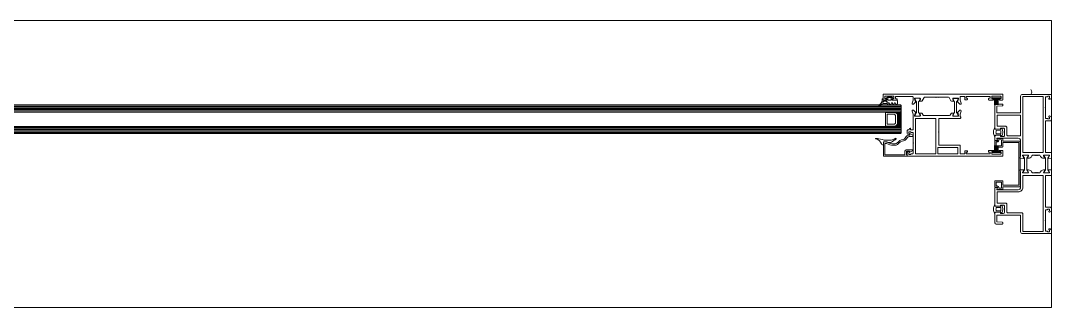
# Model space of a CAD drawing. Header units: centimetres. Extents: x 118932 to 154602, y -32682 to -23521.
# Drawn here: x 134488.2 to 134574.4, y -28093.6 to -28069.6 of the extents above; entities that cross this region are included whole.
import ezdxf

# ---------------------------------------------------------------- set-up
doc = ezdxf.new("R2010")
doc.units = ezdxf.units.CM
doc.header["$LTSCALE"] = 50
doc.header["$MEASUREMENT"] = 0
doc.layers.add('GEN_02_TF_Pencere', color=7, linetype='Continuous', lineweight=9, true_color=0x6093ac)
doc.layers.add('GEN_05_ML_Mermer', color=7, linetype='Continuous', lineweight=9, true_color=0x9d8692)
doc.layers.add('revizyon notlar', color=1, linetype='Continuous', lineweight=30)

# ---------------------------------------------------------------- blocks, each defined once
blk = doc.blocks.new('dkk')
at = {"layer": 'GEN_02_TF_Pencere', "extrusion": (0, 0, -1)}
for p, q in [((-14.105, -6.84), (-14.105, -6.859)), ((-14.085, -6.569), (-14.085, -6.63)), ((-14.055, -6.656), (-13.755, -6.657)), ((-13.819, -6.752), (-14.005, -6.752)), ((-13.818, -6.478), (-13.654, -6.375)), ((-13.755, -6.542), (-13.795, -6.542)), ((-13.755, -6.657), (-13.755, -6.542)), ((-13.72, -6.859), (-13.72, -6.84)), ((-13.72, -6.859), (-13.72, -6.859)), ((-13.638, -6.894), (-13.677, -6.988)), ((-13.675, -6.472), (-13.675, -6.63)), ((-13.666, -6.649), (-13.666, -6.649)), ((-13.654, -6.375), (-13.404, -6.375)), ((-13.415, -6.445), (-13.645, -6.445)), ((-13.645, -6.657), (-13.415, -6.657)), ((-13.505, -7.031), (-13.583, -6.891)), ((-13.404, -6.375), (-13.241, -6.479)), ((-13.385, -6.631), (-13.385, -6.472)), ((-13.241, -7.031), (-13.319, -6.891)), ((-13.265, -6.543), (-13.305, -6.542)), ((-13.305, -6.542), (-13.305, -6.657)), ((-13.305, -6.657), (-12.91, -6.657)), ((-12.88, -6.684), (-12.88, -6.935)), ((-14.447, -7.159), (-14.269, -6.943)), ((-14.184, -6.999), (-14.395, -7.198)), ((-13.771, -7.045), (-14.025, -7.045)), ((-14.005, -6.947), (-13.82, -6.947)), ((-13.677, -6.988), (-13.677, -6.988)), ((-13.374, -6.895), (-13.43, -7.028)), ((-13.11, -6.895), (-13.165, -7.028)), ((-12.999, -7.028), (-13.054, -6.895)), ((-12.891, -6.974), (-12.923, -7.031)), ((-14.05, -10.367), (-14.05, -10.182)), ((-14.02, -10.157), (-13.759, -10.157)), ((-13.71, -10.168), (-13.69, -10.177)), ((-13.022, -9.851), (-13.035, -9.853)), ((-14.118, -10.392), (-14.08, -10.392)), ((-14.08, -10.392), (-14.08, -10.392))]:
    blk.add_line(p, q, dxfattribs=at)
at = {"layer": 'GEN_02_TF_Pencere', "linetype": 'Continuous'}
for p, q in [((-4.744, -6.547), (-4.744, -7.057)), ((-4.724, -6.547), (-4.724, -7.057)), ((-4.704, -6.547), (-4.704, -7.057)), ((-4.684, -6.547), (-4.684, -7.057)), ((-4.664, -6.547), (-4.664, -7.057)), ((-4.644, -6.547), (-4.644, -7.057)), ((-4.624, -6.547), (-4.624, -7.057)), ((-4.604, -6.547), (-4.604, -7.057)), ((-4.584, -6.547), (-4.584, -7.057)), ((-4.564, -6.547), (-4.564, -7.057)), ((-4.544, -6.547), (-4.544, -7.057)), ((-4.524, -6.547), (-4.524, -7.057)), ((-4.504, -6.547), (-4.504, -7.057)), ((-4.484, -6.547), (-4.484, -7.057)), ((-4.464, -6.547), (-4.464, -7.057)), ((-4.444, -6.547), (-4.444, -7.057)), ((-4.744, -10.954), (-4.744, -10.444)), ((-4.724, -10.954), (-4.724, -10.444)), ((-4.704, -10.954), (-4.704, -10.444)), ((-4.684, -10.954), (-4.684, -10.444)), ((-4.664, -10.954), (-4.664, -10.444)), ((-4.644, -10.954), (-4.644, -10.444)), ((-4.624, -10.954), (-4.624, -10.444)), ((-4.604, -10.954), (-4.604, -10.444)), ((-4.584, -10.954), (-4.584, -10.444)), ((-4.564, -10.954), (-4.564, -10.444)), ((-4.544, -10.954), (-4.544, -10.444)), ((-4.524, -10.954), (-4.524, -10.444)), ((-4.504, -10.954), (-4.504, -10.444)), ((-4.484, -10.954), (-4.484, -10.444)), ((-4.464, -10.954), (-4.464, -10.444)), ((-4.444, -10.954), (-4.444, -10.444))]:
    blk.add_line(p, q, dxfattribs=at)
at = {"layer": 'GEN_02_TF_Pencere'}
for p, q in [((-155.25, -7.151), (-12.57, -7.151)), ((-155.25, -7.251), (-12.57, -7.251)), ((-155.25, -7.351), (-12.57, -7.351)), ((-155.25, -7.451), (-12.57, -7.451)), ((-155.25, -7.551), (-12.57, -7.551)), ((-155.2, -7.051), (-12.62, -7.051)), ((-154.875, -7.651), (-12.57, -7.651)), ((-13.02, -7.681), (-13.87, -7.681)), ((-13.87, -7.681), (-13.87, -8.821)), ((-12.87, -7.831), (-13.02, -7.681)), ((-12.795, -7.801), (-12.945, -7.651)), ((-12.945, -7.651), (-12.57, -7.651)), ((-12.93, -7.666), (-12.93, -7.651)), ((-12.89, -7.706), (-12.89, -7.651)), ((-12.85, -7.746), (-12.85, -7.651)), ((-12.81, -7.786), (-12.81, -7.651)), ((-12.77, -8.851), (-12.77, -7.651)), ((-12.73, -8.851), (-12.73, -7.651)), ((-12.69, -8.851), (-12.69, -7.651)), ((-12.65, -8.851), (-12.65, -7.651)), ((-12.57, -7.101), (-12.62, -7.051)), ((-12.62, -7.651), (-12.57, -7.601)), ((-12.61, -8.851), (-12.61, -7.651)), ((-12.57, -7.601), (-12.57, -7.101)), ((-12.57, -7.651), (-12.57, -8.851)), ((-12.57, -8.851), (-12.57, -7.651)), ((-13.12, -7.831), (-13.72, -7.831)), ((-13.72, -7.831), (-13.72, -8.671)), ((-13.02, -7.931), (-13.12, -7.831)), ((-13.12, -8.671), (-13.02, -8.571)), ((-13.02, -8.571), (-13.02, -7.931)), ((-12.87, -8.671), (-12.87, -7.831)), ((-12.795, -8.701), (-12.795, -7.801)), ((-155.25, -8.951), (-12.57, -8.951)), ((-155.25, -9.051), (-12.57, -9.051)), ((-155.25, -9.151), (-12.57, -9.151)), ((-155.25, -9.251), (-12.57, -9.251)), ((-155.25, -9.351), (-12.57, -9.351)), ((-155.2, -9.451), (-12.62, -9.451)), ((-154.875, -8.851), (-12.57, -8.851)), ((-13.87, -8.821), (-13.02, -8.821)), ((-13.72, -8.671), (-13.12, -8.671)), ((-13.02, -8.821), (-12.87, -8.671)), ((-12.945, -8.851), (-12.795, -8.701)), ((-12.57, -8.851), (-12.945, -8.851)), ((-12.93, -8.851), (-12.93, -8.836)), ((-12.89, -8.851), (-12.89, -8.796)), ((-12.85, -8.851), (-12.85, -8.756)), ((-12.81, -8.851), (-12.81, -8.716)), ((-12.57, -8.901), (-12.62, -8.851)), ((-12.62, -9.451), (-12.57, -9.401)), ((-12.57, -8.851), (-12.57, -8.851)), ((-12.57, -9.401), (-12.57, -8.901))]:
    blk.add_line(p, q, dxfattribs=at)
for points in [[(-4.1, -6.149), (-14.04, -6.149, 0.414214), (-14.07, -6.179), (-14.07, -6.619, 0.414214), (-14.04, -6.649), (-13.84, -6.649, 0.414214), (-13.77, -6.579, 0.414214), (-13.8, -6.549), (-13.88, -6.549, -0.414214), (-13.93, -6.499), (-13.93, -6.379, -0.414214), (-13.88, -6.329), (-13.21, -6.329, -0.414214), (-13.16, -6.379), (-13.16, -6.499, -0.414214), (-13.21, -6.549), (-13.29, -6.549, 0.414214), (-13.32, -6.579, 0.414214), (-13.25, -6.649), (-12.94, -6.649, 0.414214), (-12.89, -6.599), (-12.89, -6.579, 0.414214), (-12.92, -6.549), (-12.99, -6.549, -0.414214), (-13.02, -6.519), (-13.02, -6.349), (-11.6, -6.349, -0.414214), (-11.57, -6.379), (-11.57, -6.65), (-11.64, -6.911, 0.700075), (-11.532, -6.986), (-11.514, -6.973), (-11.343, -6.801, 0.617785), (-11.359, -6.74, -0.283333), (-11.382, -6.719), (-11.433, -6.534), (-11.433, -6.516, -0.673162), (-11.381, -6.495, 0.202354), (-11.36, -6.504), (-10.973, -6.504, -0.415901), (-10.943, -6.534), (-10.943, -6.556, -0.137872), (-10.947, -6.572), (-11.04, -6.724, 0.585714), (-11.023, -6.754), (-10.88, -6.754, 0.30109), (-10.795, -6.707), (-10.636, -6.447, -0.261413), (-10.551, -6.399), (-9.727, -6.399), (-9.705, -6.437), (-9.683, -6.399), (-9.625, -6.399, 1), (-9.565, -6.399), (-9.485, -6.399, 1), (-9.425, -6.399), (-8.639, -6.399, -0.261413), (-8.554, -6.447), (-8.395, -6.707, 0.261381), (-8.31, -6.754), (-8.167, -6.754, 0.585524), (-8.15, -6.724), (-8.243, -6.572, -0.137707), (-8.248, -6.556), (-8.248, -6.534, -0.414214), (-8.218, -6.504), (-7.831, -6.504, 0.202488), (-7.809, -6.495, -0.673126), (-7.758, -6.516), (-7.758, -6.534), (-7.809, -6.719, -0.283536), (-7.831, -6.74, 0.617796), (-7.847, -6.801), (-7.676, -6.973), (-7.658, -6.986, 0.700399), (-7.55, -6.911), (-7.62, -6.65), (-7.62, -6.379, -0.414214), (-7.59, -6.349), (-7.27, -6.349, -0.414214), (-7.24, -6.379), (-7.24, -6.589, 0.414214), (-7.21, -6.619), (-7.05, -6.619, 0.414214), (-7.02, -6.589), (-7.02, -6.529, 0.414214), (-7.05, -6.499), (-7.12, -6.499), (-7.12, -6.349), (-5.12, -6.349), (-5.12, -6.499), (-5.22, -6.499, 0.414214), (-5.25, -6.529), (-5.25, -6.599, 0.414214), (-5.2, -6.649), (-4.89, -6.649, 0.414214), (-4.82, -6.579, 0.414214), (-4.85, -6.549), (-4.93, -6.549, -0.414214), (-4.98, -6.499), (-4.98, -6.379, -0.414214), (-4.93, -6.329), (-4.26, -6.329, -0.414214), (-4.21, -6.379), (-4.21, -6.499, -0.414214), (-4.26, -6.549), (-4.34, -6.549, 0.414214), (-4.37, -6.579, 0.414214), (-4.3, -6.649), (-4.1, -6.649, 0.414214), (-4.07, -6.619), (-4.07, -6.179, 0.414214), (-4.1, -6.149)], [(-11.102, -7.667), (-11.102, -6.819, -0.131653), (-11.086, -6.759), (-10.982, -6.579), (-10.982, -6.543, 0.414213), (-11.022, -6.503), (-11.362, -6.503, 0.414214), (-11.402, -6.543), (-11.402, -6.579), (-11.298, -6.759, -0.131652), (-11.282, -6.819), (-11.282, -7.667, -0.131652), (-11.298, -7.727), (-11.402, -7.907), (-11.402, -7.943, 0.414214), (-11.362, -7.983), (-11.022, -7.983, 0.414213), (-10.982, -7.943), (-10.982, -7.907), (-11.086, -7.727, -0.131652), (-11.102, -7.667)], [(-8.106, -7.668), (-8.106, -6.821, 0.131653), (-8.122, -6.761), (-8.226, -6.581), (-8.226, -6.545, -0.414213), (-8.186, -6.505), (-7.846, -6.505, -0.414214), (-7.806, -6.545), (-7.806, -6.581), (-7.91, -6.761, 0.131652), (-7.926, -6.821), (-7.926, -7.668, 0.131652), (-7.91, -7.728), (-7.806, -7.908), (-7.806, -7.945, -0.414214), (-7.846, -7.985), (-8.186, -7.985, -0.414213), (-8.226, -7.945), (-8.226, -7.908), (-8.122, -7.728, 0.131652), (-8.106, -7.668)], [(-0.5, -8.381), (-0.5, -11.012, 0.414214), (-0.47, -11.042), (-0.03, -11.042, -0.414214), (0, -11.072), (0, -11.35), (0, -11.509), (-0.238, -11.53, -0.957329), (-0.243, -11.49, 0.267761), (-0.228, -11.477), (-0.17, -11.318, 0.843081), (-0.18, -11.26), (-0.631, -11.26, 0.577366), (-0.657, -11.305), (-0.567, -11.462, 0.182697), (-0.556, -11.471, -0.849744), (-0.562, -11.51), (-0.654, -11.51, -0.267944), (-0.914, -11.36), (-0.943, -11.31, 0.267966), (-1.03, -11.26), (-1.115, -11.26, -1), (-1.175, -11.26), (-1.255, -11.26, -1), (-1.315, -11.26), (-1.373, -11.26), (-1.395, -11.298), (-1.417, -11.26), (-1.54, -11.26, 0.267964), (-1.627, -11.31), (-1.656, -11.36, -0.267944), (-1.916, -11.51), (-2.008, -11.51, -0.849637), (-2.014, -11.471, 0.182928), (-2.003, -11.462), (-1.913, -11.305, 0.577366), (-1.939, -11.26), (-2.39, -11.26, 0.843087), (-2.4, -11.318), (-2.342, -11.477, 0.268123), (-2.327, -11.49, -0.957545), (-2.332, -11.53), (-2.632, -11.504, -0.493156), (-2.649, -11.477), (-2.618, -11.393, -0.312805), (-2.6, -11.38, 0.41134), (-2.57, -11.35), (-2.57, -10.047, 0.414214), (-2.77, -9.847), (-4.541, -9.847, 0.414214), (-4.571, -9.877), (-4.521, -10.017, -0.414214), (-4.551, -10.047), (-4.691, -10.047, -0.414214), (-4.721, -10.017), (-4.721, -9.666, -0.399096), (-4.674, -9.616), (-4.3, -9.597, -0.429495), (-4.268, -9.627), (-4.268, -9.647, 0.414214), (-4.218, -9.697), (-4.02, -9.697, 0.414214), (-3.92, -9.597), (-3.92, -9.097, 0.414214), (-4.02, -8.997), (-4.218, -8.997, 0.414214), (-4.268, -9.047), (-4.268, -9.067, -0.429487), (-4.3, -9.097), (-4.674, -9.077, -0.399104), (-4.721, -9.027), (-4.721, -7.081, -0.414214), (-4.621, -6.981), (-4.1, -6.981, -0.414214), (-4.07, -7.011), (-4.07, -7.101, -0.400696), (-4.099, -7.131), (-4.532, -7.151, 0.400696), (-4.561, -7.181), (-4.561, -7.691, 0.414214), (-4.531, -7.721), (-2.6, -7.721, 0.414214), (-2.57, -7.691), (-2.57, -6.331, -0.414214), (-2.42, -6.181), (-0.03, -6.181, -0.414214), (0, -6.211), (0, -6.431, -0.414214), (-0.15, -6.581), (-0.18, -6.581, -0.414214), (-0.2, -6.561), (-0.2, -6.51, -0.36604), (-0.175, -6.48, 0.365984), (-0.15, -6.451), (-0.15, -6.361, 0.414214), (-0.18, -6.331), (-0.29, -6.331, 0.367429), (-0.32, -6.356, -0.364526), (-0.349, -6.381), (-0.47, -6.381, 0.414214), (-0.5, -6.411), (-0.5, -7.251), (-0.53, -7.281), (-0.5, -7.311), (-0.5, -8.151, 0.414214), (-0.47, -8.181), (-0.349, -8.181, -0.364526), (-0.32, -8.206, 0.367429), (-0.29, -8.231), (-0.18, -8.231, 0.414214), (-0.15, -8.201), (-0.15, -8.111, 0.365984), (-0.175, -8.081, -0.36604), (-0.2, -8.052), (-0.2, -8.001, -0.414214), (-0.18, -7.981), (-0.15, -7.981, -0.414214), (0, -8.131), (0, -8.301, -0.414214), (-0.08, -8.381), (-0.5, -8.381)], [(-12.04, -11.353), (-4.1, -11.357, 0.198912), (-4.079, -11.348, 0.198912), (-4.07, -11.327), (-4.07, -10.887, 0.414214), (-4.1, -10.857), (-4.3, -10.857, 0.414214), (-4.37, -10.927, 0.414214), (-4.34, -10.957), (-4.26, -10.957, -0.414214), (-4.21, -11.007), (-4.21, -11.127, -0.414214), (-4.26, -11.177), (-4.93, -11.177, -0.414214), (-4.98, -11.127), (-4.98, -11.007, -0.414214), (-4.93, -10.957), (-4.85, -10.957, 0.414214), (-4.82, -10.927, 0.414214), (-4.89, -10.857), (-5.2, -10.857, 0.414214), (-5.25, -10.907), (-5.25, -10.977, 0.414214), (-5.22, -11.007), (-5.12, -11.007), (-5.12, -11.157), (-7.12, -11.155), (-7.12, -11.005), (-7.05, -11.005, 0.414214), (-7.02, -10.975), (-7.02, -10.915, 0.414214), (-7.05, -10.885), (-7.21, -10.885, 0.414214), (-7.24, -10.915), (-7.24, -11.125, -0.414214), (-7.27, -11.155), (-7.62, -11.155), (-7.62, -10.455, 0.414213), (-7.65, -10.425), (-9.42, -10.424), (-9.419, -9.344), (-9.449, -9.314), (-9.419, -9.284), (-9.418, -8.204), (-7.669, -8.205, 0.414277), (-7.569, -8.105), (-7.569, -8.07, 0.339312), (-7.584, -8.051), (-7.604, -8.045, -0.339802), (-7.618, -8.026), (-7.618, -7.839), (-7.548, -7.579, 0.700085), (-7.656, -7.503), (-7.674, -7.516), (-7.845, -7.688, 0.617948), (-7.829, -7.749, -0.283637), (-7.807, -7.77), (-7.756, -7.955), (-7.756, -7.973, -0.673161), (-7.807, -7.994, 0.202488), (-7.829, -7.985), (-8.216, -7.984, -0.414214), (-8.246, -7.954), (-8.246, -7.933, -0.137872), (-8.241, -7.917), (-8.148, -7.765, 0.585524), (-8.165, -7.734), (-8.308, -7.734, 0.261413), (-8.393, -7.782), (-8.469, -7.906, -0.261413), (-8.555, -7.954), (-9.461, -7.954), (-10.632, -7.953, -0.261413), (-10.717, -7.905), (-10.793, -7.781, 0.261413), (-10.878, -7.733), (-11.021, -7.733, 0.585524), (-11.038, -7.763), (-10.945, -7.916, -0.137872), (-10.941, -7.931), (-10.941, -7.953, -0.414214), (-10.971, -7.983), (-11.358, -7.983, 0.202488), (-11.379, -7.992, -0.673161), (-11.431, -7.971), (-11.431, -7.953), (-11.38, -7.768, -0.283637), (-11.357, -7.747, 0.617948), (-11.341, -7.686), (-11.512, -7.513), (-11.53, -7.501, 0.700085), (-11.638, -7.576), (-11.568, -7.837), (-11.569, -9.123, -0.414214), (-11.599, -9.153), (-11.739, -9.153, -0.414214), (-11.769, -9.123), (-11.769, -9.033, 0.463003), (-11.803, -9.003, 0.372825), (-11.889, -9.102), (-11.889, -9.123, -0.414214), (-11.919, -9.153), (-11.989, -9.153, 0.414214), (-12.069, -9.233), (-12.069, -9.403, 0.414214), (-11.919, -9.553), (-11.899, -9.553, 0.414214), (-11.869, -9.523), (-11.869, -9.482, 0.380812), (-11.894, -9.452, -0.365977), (-11.919, -9.423), (-11.919, -9.333, -0.414214), (-11.889, -9.303), (-11.779, -9.303, -0.365977), (-11.75, -9.328, 0.369187), (-11.72, -9.353), (-11.599, -9.353, -0.414214), (-11.569, -9.383), (-11.57, -10.223), (-11.54, -10.253), (-11.57, -10.283), (-11.57, -11.123, -0.414214), (-11.6, -11.153), (-11.721, -11.153, 0.365995), (-11.751, -11.178, -0.365977), (-11.78, -11.203), (-11.89, -11.203, -0.414214), (-11.92, -11.173), (-11.92, -11.083, -0.374045), (-11.895, -11.053, 0.366034), (-11.87, -11.024), (-11.87, -10.983, 0.414214), (-11.9, -10.953), (-11.92, -10.953, 0.414214), (-12.07, -11.103), (-12.07, -11.323, 0.414214), (-12.04, -11.353)], [(-2.57, -9.617), (-2.57, -7.931, 0.414189), (-2.6, -7.901), (-4.511, -7.901, 0.414238), (-4.541, -7.931), (-4.541, -8.817, 0.414214), (-4.511, -8.847), (-3.82, -8.847, -0.414214), (-3.72, -8.947), (-3.72, -9.547, 0.414214), (-3.62, -9.647), (-2.6, -9.647, 0.414214), (-2.57, -9.617)], [(-14.02, -11.357), (-12.1, -11.357, 0.41421), (-12.07, -11.327), (-12.07, -11.267, 0.41421), (-12.1, -11.237), (-12.12, -11.237), (-12.12, -10.937), (-11.85, -10.937), (-11.83, -10.972, 0.414213), (-11.789, -10.983), (-11.618, -10.885, 0.767327), (-11.636, -10.817), (-12.14, -10.817, 0.414213), (-12.24, -10.917), (-12.24, -11.187, -0.414213), (-12.29, -11.237), (-13.88, -11.237, -0.414213), (-13.93, -11.187), (-13.93, -10.327, -0.414213), (-13.88, -10.277), (-13.828, -10.277, -0.127549), (-13.794, -10.286, 0.13898), (-13.2, -10.426), (-13.051, -10.426, 0.215322), (-12.811, -10.318, -0.168624), (-12.354, -10.059, 0.197358), (-12.149, -9.928), (-12.041, -9.774, -0.244575), (-11.894, -9.697), (-11.615, -9.697, 0.767327), (-11.587, -9.595), (-11.785, -9.481, 0.577351), (-11.83, -9.507), (-11.83, -9.577), (-11.894, -9.577, 0.244575), (-12.14, -9.705), (-12.248, -9.859, -0.197358), (-12.376, -9.941, 0.168624), (-12.901, -10.238, -0.215322), (-13.051, -10.306), (-13.298, -10.306, -0.114883), (-13.734, -10.182, 0.126996), (-13.831, -10.157), (-14.02, -10.157, 0.414213), (-14.05, -10.187), (-14.05, -11.327, 0.414213), (-14.02, -11.357)], [(-4.721, -8.909, 0.064394), (-4.805, -9.117, 0.064394), (-4.833, -9.34, 0.129325), (-4.721, -9.771), (-4.721, -9.621, -0.399528), (-4.693, -9.591), (-4.279, -9.57, -0.414214), (-4.249, -9.6), (-4.249, -9.628, 0.414214), (-4.219, -9.658), (-4.212, -9.658, 0.295923), (-4.121, -9.599, 0.104809), (-4.065, -9.34, 0.104809), (-4.121, -9.081, 0.295923), (-4.212, -9.022), (-4.219, -9.022, 0.414214), (-4.249, -9.052), (-4.249, -9.08, -0.414214), (-4.279, -9.11), (-4.693, -9.089, -0.399528), (-4.721, -9.059), (-4.721, -8.909)], [(-4.58, -9.195), (-4.255, -9.211, -0.337036), (-4.227, -9.235, -0.054259), (-4.215, -9.34, -0.054259), (-4.227, -9.445, -0.337036), (-4.254, -9.468), (-4.58, -9.485, -0.32284), (-4.609, -9.466, -0.093955), (-4.633, -9.34, -0.093955), (-4.609, -9.214, -0.32284), (-4.58, -9.195)], [(-4.066, -9.888, 0.198912), (-4.075, -9.867, 0.198912), (-4.096, -9.858), (-4.507, -9.858, 0.518649), (-4.535, -9.898), (-4.492, -10.018, -0.518649), (-4.521, -10.058), (-4.687, -10.058, 0.414214), (-4.717, -10.088), (-4.717, -10.548, 0.414214), (-4.687, -10.578), (-4.096, -10.578, 0.414214), (-4.066, -10.548), (-4.066, -10.208), (-2.718, -10.208), (-2.718, -11.993), (-2.718, -13.778), (-4.066, -13.778), (-4.066, -13.438, 0.414214), (-4.096, -13.408), (-4.687, -13.408, 0.414214), (-4.717, -13.438), (-4.717, -13.899, 0.414214), (-4.687, -13.929), (-4.521, -13.929, -0.518649), (-4.492, -13.969), (-4.535, -14.088, 0.518649), (-4.507, -14.129), (-4.096, -14.129, 0.414214), (-4.066, -14.099), (-4.066, -13.928, -0.414214), (-4.036, -13.898), (-2.628, -13.898, 0.414214), (-2.598, -13.868), (-2.598, -11.993), (-2.598, -10.118, 0.414214), (-2.628, -10.088), (-4.036, -10.088, -0.414214), (-4.066, -10.058), (-4.066, -9.888)], [(-4.174, -9.987, -0.190395), (-4.166, -10.007), (-4.166, -10.448, -0.414214), (-4.196, -10.478), (-4.587, -10.478, -0.414214), (-4.617, -10.448), (-4.617, -10.188, -0.414214), (-4.587, -10.158), (-4.547, -10.158, 0.505029), (-4.404, -9.963), (-4.194, -9.977, -0.190395), (-4.174, -9.987)], [(-9.491, -10.632, -0.198912), (-9.47, -10.624), (-7.85, -10.625, -0.414214), (-7.82, -10.655), (-7.82, -11.125, -0.414214), (-7.85, -11.155), (-9.47, -11.154, -0.414214), (-9.5, -11.124), (-9.5, -10.654, -0.198912), (-9.491, -10.632)], [(-2.059, -12.424), (-2.059, -11.576, -0.131652), (-2.043, -11.516), (-1.939, -11.336), (-1.939, -11.3, 0.414214), (-1.979, -11.26), (-2.319, -11.26, 0.414214), (-2.359, -11.3), (-2.359, -11.336), (-2.255, -11.516, -0.131652), (-2.239, -11.576), (-2.239, -12.424, -0.131652), (-2.255, -12.484), (-2.359, -12.664), (-2.359, -12.7, 0.414214), (-2.319, -12.74), (-1.979, -12.74, 0.414214), (-1.939, -12.7), (-1.939, -12.664), (-2.043, -12.484, -0.131652), (-2.059, -12.424)], [(-0.3, -12.424), (-0.3, -11.576, -0.131652), (-0.284, -11.516), (-0.18, -11.336), (-0.18, -11.3, 0.414214), (-0.22, -11.26), (-0.56, -11.26, 0.414214), (-0.6, -11.3), (-0.6, -11.336), (-0.496, -11.516, -0.131652), (-0.48, -11.576), (-0.48, -12.424, -0.131652), (-0.496, -12.484), (-0.6, -12.664), (-0.6, -12.7, 0.414214), (-0.56, -12.74), (-0.22, -12.74, 0.414214), (-0.18, -12.7), (-0.18, -12.664), (-0.284, -12.484, -0.131652), (-0.3, -12.424)], [(-0.03, -17.823), (-2.42, -17.823, -0.414214), (-2.57, -17.673), (-2.57, -16.313, 0.414214), (-2.6, -16.283), (-4.531, -16.283, 0.414214), (-4.561, -16.313), (-4.561, -16.823, 0.400696), (-4.532, -16.853), (-4.099, -16.873, -0.400696), (-4.07, -16.903), (-4.07, -16.993, -0.414214), (-4.1, -17.023), (-4.621, -17.023, -0.414214), (-4.721, -16.923), (-4.721, -16.102, -0.399104), (-4.674, -16.052), (-4.3, -16.033, -0.429487), (-4.268, -16.063), (-4.268, -16.083, 0.414214), (-4.218, -16.133), (-4.02, -16.133, 0.414214), (-3.92, -16.033), (-3.92, -15.533, 0.414214), (-4.02, -15.433), (-4.218, -15.433, 0.414214), (-4.268, -15.483), (-4.268, -15.503, -0.429495), (-4.3, -15.533), (-4.674, -15.513, -0.399096), (-4.721, -15.463), (-4.721, -13.987, -0.414214), (-4.691, -13.957), (-4.553, -13.957, -0.518649), (-4.525, -13.998), (-4.567, -14.117, 0.518649), (-4.539, -14.157), (-2.77, -14.157, 0.414214), (-2.57, -13.957), (-2.57, -12.654, 0.41134), (-2.6, -12.624, -0.312805), (-2.618, -12.611), (-2.649, -12.527, -0.493156), (-2.632, -12.5), (-2.332, -12.474, -0.957545), (-2.327, -12.514, 0.268123), (-2.342, -12.527), (-2.4, -12.686, 0.843087), (-2.39, -12.744), (-1.939, -12.744, 0.577366), (-1.913, -12.699), (-2.003, -12.542, 0.182928), (-2.014, -12.533, -0.849637), (-2.008, -12.494), (-1.916, -12.494, -0.267944), (-1.656, -12.644), (-1.627, -12.694, 0.267964), (-1.54, -12.744), (-1.417, -12.744), (-1.395, -12.706), (-1.373, -12.744), (-1.315, -12.744, -1), (-1.255, -12.744), (-1.175, -12.744, -1), (-1.115, -12.744), (-1.03, -12.744, 0.267966), (-0.943, -12.694), (-0.914, -12.644, -0.267944), (-0.654, -12.494), (-0.562, -12.494, -0.849744), (-0.556, -12.533, 0.182697), (-0.567, -12.542), (-0.657, -12.699, 0.577366), (-0.631, -12.744), (-0.18, -12.744, 0.843081), (-0.17, -12.686), (-0.228, -12.527, 0.267761), (-0.243, -12.514, -0.957329), (-0.238, -12.474), (0, -12.495), (0, -12.654), (0, -12.932, -0.414214), (-0.03, -12.962), (-0.47, -12.962, 0.414214), (-0.5, -12.992), (-0.5, -15.623), (-0.08, -15.623, -0.414214), (0, -15.703), (0, -15.873, -0.414214), (-0.15, -16.023), (-0.18, -16.023, -0.414214), (-0.2, -16.003), (-0.2, -15.952, -0.36604), (-0.175, -15.923, 0.365984), (-0.15, -15.893), (-0.15, -15.803, 0.414214), (-0.18, -15.773), (-0.29, -15.773, 0.367429), (-0.32, -15.798, -0.364526), (-0.349, -15.823), (-0.47, -15.823, 0.414214), (-0.5, -15.853), (-0.5, -16.693), (-0.53, -16.723), (-0.5, -16.753), (-0.5, -17.593, 0.414214), (-0.47, -17.623), (-0.349, -17.623, -0.364526), (-0.32, -17.648, 0.367429), (-0.29, -17.673), (-0.18, -17.673, 0.414214), (-0.15, -17.643), (-0.15, -17.553, 0.365984), (-0.175, -17.524, -0.36604), (-0.2, -17.494), (-0.2, -17.443, -0.414214), (-0.18, -17.423), (-0.15, -17.423, -0.414214), (0, -17.573), (0, -17.793, -0.414214), (-0.03, -17.823)], [(-4.166, -13.538), (-4.166, -13.979, -0.395113), (-4.194, -14.009), (-4.404, -14.023, 0.505029), (-4.547, -13.829), (-4.587, -13.829, -0.414214), (-4.617, -13.799), (-4.617, -13.538, -0.414214), (-4.587, -13.508), (-4.196, -13.508, -0.414214), (-4.166, -13.538)], [(-2.39, -17.643), (-0.68, -17.643), (-0.68, -12.962), (-2.39, -12.962), (-2.39, -13.957, -0.414214), (-2.77, -14.337), (-4.511, -14.337, 0.414214), (-4.541, -14.367), (-4.541, -15.253, 0.414214), (-4.511, -15.283), (-3.82, -15.283, -0.414214), (-3.72, -15.383), (-3.72, -15.983, 0.414214), (-3.62, -16.083), (-2.49, -16.083, -0.414214), (-2.39, -16.183), (-2.39, -17.643)], [(-4.721, -15.345, 0.064394), (-4.805, -15.553, 0.064394), (-4.833, -15.776, 0.129325), (-4.721, -16.207), (-4.721, -16.057, -0.399528), (-4.693, -16.027), (-4.279, -16.006, -0.414214), (-4.249, -16.036), (-4.249, -16.064, 0.414214), (-4.219, -16.094), (-4.212, -16.094, 0.295923), (-4.121, -16.035, 0.104809), (-4.065, -15.776, 0.104809), (-4.121, -15.517, 0.295923), (-4.212, -15.458), (-4.219, -15.458, 0.414214), (-4.249, -15.488), (-4.249, -15.516, -0.414214), (-4.279, -15.546), (-4.693, -15.525, -0.399528), (-4.721, -15.495), (-4.721, -15.345)], [(-4.58, -15.631), (-4.255, -15.647, -0.337036), (-4.227, -15.671, -0.054259), (-4.215, -15.776, -0.054259), (-4.227, -15.881, -0.337036), (-4.254, -15.905), (-4.58, -15.921, -0.32284), (-4.609, -15.902, -0.093955), (-4.633, -15.776, -0.093955), (-4.609, -15.65, -0.32284), (-4.58, -15.631)]]:
    blk.add_lwpolyline(points, format="xyb", close=True, dxfattribs=at)
at = {"layer": 'GEN_02_TF_Pencere', "linetype": 'Continuous'}
for points in [[(-4.934, -6.547), (-4.254, -6.547), (-4.254, -6.457), (-4.934, -6.457), (-4.934, -6.547)], [(-4.254, -10.954), (-4.934, -10.954), (-4.934, -11.044), (-4.254, -11.044), (-4.254, -10.954)]]:
    blk.add_lwpolyline(points, close=True, dxfattribs=at)
at = {"layer": 'GEN_02_TF_Pencere'}
for points in [[(-0.68, -11.042), (-0.68, -6.361), (-2.39, -6.361), (-2.39, -11.042), (-0.68, -11.042)], [(-9.66, -11.154), (-11.37, -11.153), (-11.368, -8.203), (-9.658, -8.204), (-9.66, -11.154)]]:
    blk.add_lwpolyline(points, close=True, dxfattribs=at)
blk.add_arc((-1.972, -5.977), 0.332, 322.14422, 37.85578, dxfattribs=at)
for centre, major_axis, start_param, end_param in [((-14.673, -6.684), (-0.5, 0), 2.512106, 2.949893), ((-18.44, -6.039), (-4.337, 0), 2.949895, 3.003759), ((-14.115, -6.569), (0.03, 0), -0.001156, 2.96363), ((-14.005, -6.84), (0.1, 0), 1.56964, 3.140437), ((-14.005, -6.859), (0.1, 0), 3.140436, 4.711234), ((-14.055, -6.63), (0.03, 0), 3.140435, 4.711233), ((-13.795, -6.507), (0.04, 0), 2.193304, 4.711233), ((-13.82, -6.859), (0.1, 0), 4.711233, 6.282031), ((-13.82, -6.84), (-0.1, 0), 3.140436, 4.711234), ((-13.645, -6.472), (-0.03, 0), 4.711233, 6.282031), ((-13.645, -6.63), (0.03, 0), 3.140439, 3.925836), ((-13.645, -6.63), (0.03, 0), 3.925836, 4.711232), ((-13.61, -6.903), (0.03, 0), 0.487353, 2.788354), ((-13.415, -6.472), (-0.03, 0), 3.140435, 4.711233), ((-13.415, -6.631), (0.03, 0), 4.711232, 6.282029), ((-13.346, -6.904), (-0.03, 0), 3.628943, 5.929945), ((-13.265, -6.507), (-0.04, 0), 1.569642, 4.087571), ((-13.082, -6.904), (0.03, 0), 0.349196, 2.790086), ((-12.91, -6.684), (0.03, 0), -0.001156, 1.569642), ((-14.419, -7.176), (-0.0344, 0), -0.614619, 2.340265), ((-14.149, -7.032), (-0.0509, 0), 3.745027, 5.454025), ((-14.025, -6.957), (-0.1, 0), 0.603434, 1.569641), ((-13.771, -6.957), (0.1, 0), 4.711235, 5.320589), ((-13.771, -6.957), (0.1, 0), -0.962596, -0.353242), ((-13.468, -7.015), (0.0413, 0), 3.600298, 5.917735), ((-13.204, -7.015), (0.0413, 0), 3.600297, 5.917734), ((-12.96, -7.015), (0.0413, 0), 3.504733, 5.82217), ((-12.98, -6.935), (-0.1, 0), 2.680578, 3.140437)]:
    blk.add_ellipse(centre, major_axis=major_axis, ratio=0.881548, start_param=start_param, end_param=end_param, dxfattribs=at)
at = {"layer": 'GEN_02_TF_Pencere', "extrusion": (0, 0, -1)}
for centre, major_axis, start_param, end_param in [((-14.686, -9.878), (-0.03, 0), 0.000445, 1.852827), ((-14.686, -9.878), (-0.03, 0), -1.226961, -0.000036), ((-14.845, -10.424), (-0.64, 0), 1.805526, 2.955356), ((-16.499, -17.129), (8.856, 0), -1.36365, -1.303118), ((-14.118, -10.308), (0.1, 0), 1.570967, 2.940044), ((-13.705, -8.716), (-1.549, 0), 4.520201, 5.00804), ((-14.02, -10.182), (-0.03, 0), 0.000001, 1.570795), ((-13.759, -10.241), (-0.1, 0), 1.57081, 2.088079), ((-13.546, -9.97), (-0.286, 0), 4.098356, 5.241385), ((-13.571, -9.266), (0.88, 0), 0.944914, 1.386057), ((-15.317, -7.675), (-3.543, 0), 3.990064, 4.134382), ((-13.024, -9.884), (-0.0382, 0), 0.629084, 1.300082), ((-13.022, -9.893), (0.05, 0), -1.570583, 0.325144), ((-14.08, -10.367), (0.03, 0), 0.000001, 1.570795)]:
    blk.add_ellipse(centre, major_axis=major_axis, ratio=0.839387, start_param=start_param, end_param=end_param, dxfattribs=at)
at = {"layer": 'GEN_05_ML_Mermer'}
blk.add_lwpolyline([(-317.25, 0), (0, 0), (0, -24), (-317.25, -24)], close=True, dxfattribs=at)
blk = doc.blocks.new('P25__')
at = {"layer": 'revizyon notlar', "rotation": 180}
blk.add_blockref('dkk', (57761.418, 9257.835, 0), dxfattribs=at)
blk = doc.blocks.new('DOGRAMA LEVEL 0 A BLOK')
at = {"rotation": 180}
blk.add_blockref('P25__', (57720.796, 9274.11, 0), dxfattribs=at)

msp = doc.modelspace()

# ---------------------------------------------------------------- block references
msp.add_blockref('DOGRAMA LEVEL 0 A BLOK', (134615.022, -28085.92))

doc.saveas('drawing.dxf')
